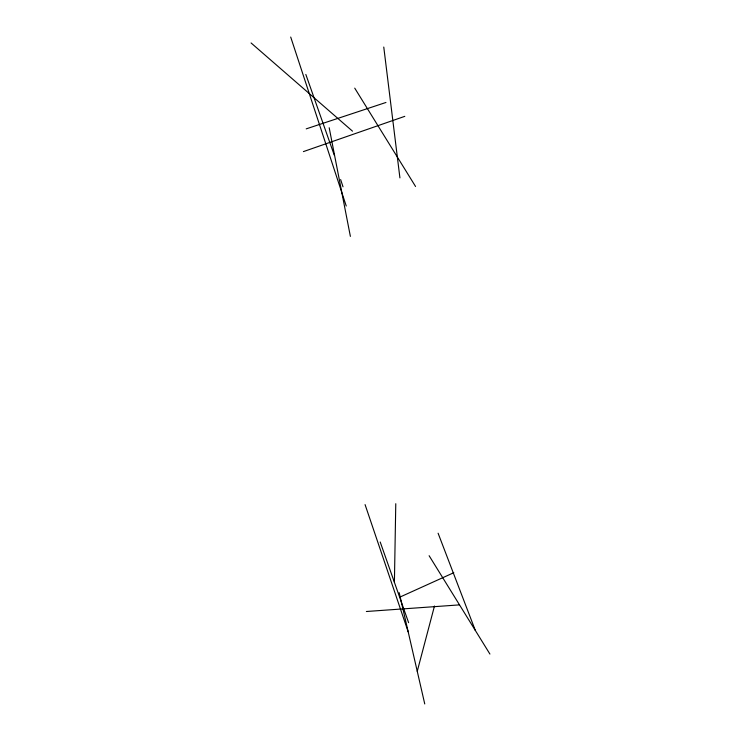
<?xml version="1.0" encoding="UTF-8"?>
<svg xmlns="http://www.w3.org/2000/svg" width="741" height="741" viewBox="0 0 741 741"><rect width="100%" height="100%" fill="white"/><g stroke="black" fill="none" stroke-linecap="round" stroke-linejoin="round"><path stroke-width="1.11" d="M394.407 582.343L395.777 503.713M417.248 671.309L434.476 606.018M399.649 597.218L453.779 572.71M303.402 151.609L404.799 116.337M306.209 128.869L385.959 102.471M366.378 611.501L459.513 604.878M251.079 42.959L352.503 131.166M354.735 88.142L415.553 186.482M429.113 555.704L489.921 654.053M438.098 533.224L475.305 630.396M305.829 74.433L334.256 155.128M380.198 541.995L408.624 622.699M365.072 504.612L408.18 631.814M290.704 37.05L346.242 206.007M340.638 179.563L343.009 186.806M399.186 592.643L424.75 703.95M329.199 127.767L350.382 236.388M383.764 47.053L399.918 177.886"/></g></svg>
